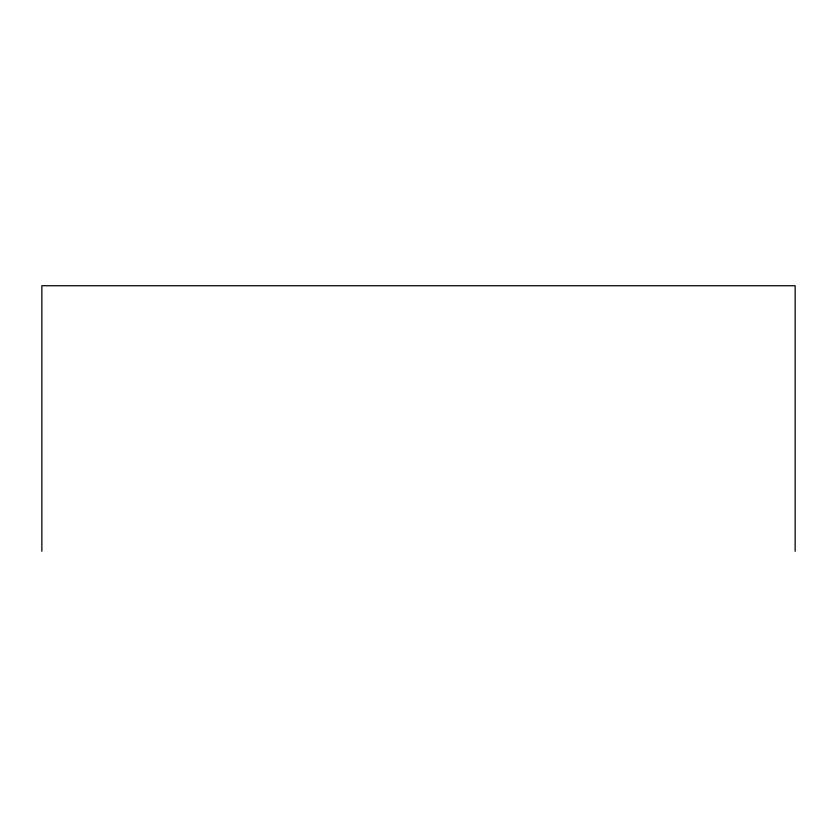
<?xml version="1.0" encoding="UTF-8"?>
<svg xmlns="http://www.w3.org/2000/svg" width="837" height="837" viewBox="0 0 837 837"><rect width="100%" height="100%" fill="white"/><g stroke="black" fill="none" stroke-linecap="round" stroke-linejoin="round"><path stroke-width="1.26" d="M795.15 551.269L795.15 285.731L41.85 285.731L41.85 551.269"/></g></svg>
